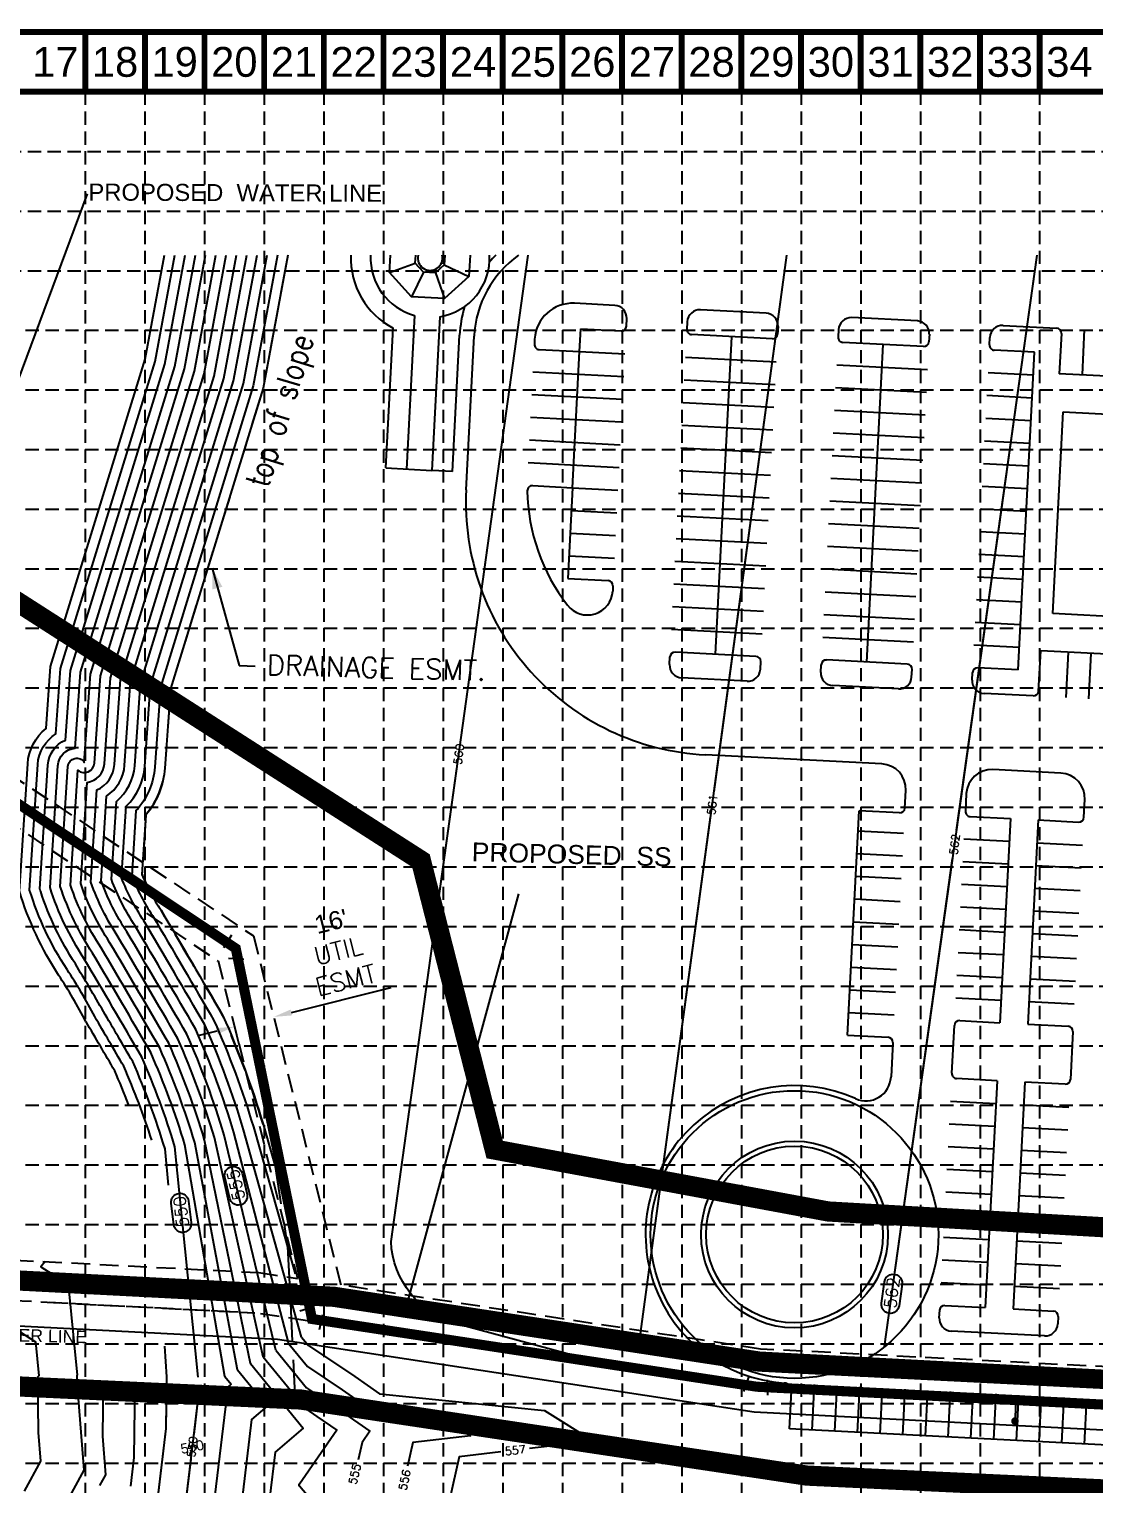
# Model space of a CAD drawing. Header units: feet. Extents: x 23660 to 25174, y 8780 to 9727.
# Drawn here: x 24064 to 24486, y 9150 to 9727 of the extents above; entities that cross this region are included whole.
import ezdxf
from ezdxf.enums import TextEntityAlignment as Align

# ---------------------------------------------------------------- set-up
doc = ezdxf.new("R2010")
doc.units = ezdxf.units.FT
doc.header["$LTSCALE"] = 60
doc.header["$MEASUREMENT"] = 0
for name, pattern in [('DASHED2', [0.375, 0.25, -0.125]), ('HIDDEN', [0.375, 0.25, -0.125]), ('HIDDEN2', [0.1875, 0.125, -0.0625]), ('HIDDEN4', [0.09375, 0.0625, -0.03125])]:
    doc.linetypes.add(name, pattern=pattern)
for name, color, linetype in [('Bank', 254, 'DASHED2'), ('BASE', 7, 'Continuous'), ('BLDG', 254, 'Continuous'), ('CONT-L', 55, 'Continuous'), ('EC', 43, 'Continuous'), ('ESMT', 254, 'HIDDEN2'), ('EX-WAT', 104, 'Continuous'), ('GRID', 254, 'HIDDEN'), ('LIMITS OF DISTURBANCE', 1, 'DASHED2'), ('PARK', 254, 'Continuous'), ('PAVEPATTERN', 254, 'Continuous'), ('PRO-40-SAN-MH', 2, 'Continuous'), ('PRO-PAV', 7, 'Continuous'), ('PRO-WAT', 4, 'HIDDEN4'), ('PRO-WAT-SER', 4, 'HIDDEN4'), ('SS LINE 11-3-06-STALBL', 6, 'Continuous'), ('STRIPE', 254, 'Continuous'), ('TXT', 7, 'Continuous')]:
    doc.layers.add(name, color=color, linetype=linetype)
doc.styles.add('$0$arial', font='ARIAL.TTF', dxfattribs={"height": 8})
doc.styles.add('L80', font='simplex.shx', dxfattribs={"height": 3.2})
doc.styles.add('PARK', font='romans.shx', dxfattribs={"width": 0.8, "height": 9.375})
doc.styles.add('SIMPLEX', font='simplex', dxfattribs={"height": 9.8425})
doc.styles.get("Standard").update_dxf_attribs({"font": 'ARIAL.TTF'})
doc.dimstyles.get("Standard").update_dxf_attribs({"dimtxt": 0.18, "dimasz": 0.18, "dimexe": 0.18, "dimexo": 0.0625, "dimgap": 0.09, "dimtad": 0, "dimtih": 1, "dimtoh": 1, "dimdec": 4, "dimzin": 0, "dimdsep": 46, "dimtxsty": 'Standard', "dimcen": 0.09, "dimadec": 0, "dimazin": 0, "dimtfac": 1, "dimtdec": 4, "dimtofl": 0, "dimtmove": 0, "dimatfit": 3, "dimfxl": 0, "dimtolj": 1, "dimtzin": 0, "dimarcsym": 0})

# ---------------------------------------------------------------- blocks, each defined once
blk = doc.blocks.new('sta_tic')
blk.add_line((0, -0.04165), (0, 0.04165))
blk = doc.blocks.new('za_arrw4')
blk.add_solid([(-0.969, 0.247), (-0.971, -0.238), (0, 0)])
blk = doc.blocks.new('*D69')
at = {"layer": 'PRO-PAV'}
for p, q in [((24167.77, 9337.29), (24207.36, 9347.19)), ((24160.93, 9334.97), (24162.54, 9328.55)), ((24138.28, 9329.91), (24131.3, 9328.16)), ((24145.41, 9331.09), (24147.01, 9324.67))]:
    blk.add_line(p, q, dxfattribs=at)
for points in [[(24167.48, 9338.45), (24168.07, 9336.12), (24160.79, 9335.54)], [(24137.99, 9331.07), (24138.57, 9328.75), (24145.27, 9331.66)]]:
    blk.add_solid(points, dxfattribs=at)
at = {"layer": 'PRO-PAV', "insert": (24186.4, 9361.74), "char_height": 7.2, "attachment_point": 5, "rotation": 14.04168}
blk.add_mtext("\\A1;16'\\P{\\Fsimplex.shx|c1;UTIL\\PESMT}", dxfattribs=at)

msp = doc.modelspace()

# ---------------------------------------------------------------- linework, layer by layer
at = {"layer": 'Bank'}
for p, q in [((24166.38, 9637.35), (24156.6, 9584.63)), ((24166.38, 9637.35), (24156.6, 9584.63)), ((24156.6, 9584.63), (24119.87, 9465.48)), ((24156.6, 9584.63), (24119.87, 9465.48)), ((24119.87, 9465.48), (24117.69, 9434.15)), ((24119.87, 9465.48), (24117.69, 9434.15)), ((24110.14, 9415.62), (24108.62, 9391.94)), ((24110.14, 9415.62), (24108.62, 9391.94)), ((24156.57, 9293.04), (24161.35, 9276.3)), ((24156.57, 9293.04), (24161.35, 9276.3)), ((24161.35, 9276.3), (24166.26, 9244.56)), ((24161.35, 9276.3), (24166.26, 9244.56)), ((24166.26, 9244.56), (24169.2, 9185.5)), ((24166.26, 9244.56), (24169.2, 9185.5))]:
    msp.add_line(p, q, dxfattribs=at)
for centre, radius, start, end in [((24085.77, 9436.36), 32, 319.60322, 356.03253), ((24085.77, 9436.36), 32, 319.60322, 356.03253), ((24183.23, 9422.59), 80.65, 202.33042, 213.74134), ((24183.23, 9422.59), 80.65, 202.33042, 213.74134), ((18825.39, 6249.11), 6146.61, 30.146132, 30.597762), ((18825.39, 6249.11), 6146.61, 30.146132, 30.597762), ((23814.71, 9190.82), 356.81, 16.64709, 24.00699), ((23814.71, 9190.82), 356.81, 16.64709, 24.00699)]:
    msp.add_arc(centre, radius, start, end, dxfattribs=at)
at = {"layer": 'BASE', "const_width": 2.36}
for points in [[(23660.88, 8780.75), (25172.88, 8780.75), (25172.88, 9725.75), (23660.88, 9725.75)], [(23684.51, 8804.38), (25149.26, 8804.38), (25149.26, 9702.13), (23684.51, 9702.13)]]:
    msp.add_lwpolyline(points, close=True, dxfattribs=at)
for points in [[(24086.13, 9702.13), (24086.13, 9725.75)], [(24109.76, 9702.13), (24109.76, 9725.75)], [(24133.38, 9702.13), (24133.38, 9725.75)], [(24157.01, 9702.13), (24157.01, 9725.75)], [(24180.63, 9702.13), (24180.63, 9725.75)], [(24204.26, 9702.13), (24204.26, 9725.75)], [(24227.88, 9702.13), (24227.88, 9725.75)], [(24251.51, 9702.13), (24251.51, 9725.75)], [(24275.13, 9702.13), (24275.13, 9725.75)], [(24298.76, 9702.13), (24298.76, 9725.75)], [(24322.38, 9702.13), (24322.38, 9725.75)], [(24346.01, 9702.13), (24346.01, 9725.75)], [(24369.63, 9702.13), (24369.63, 9725.75)], [(24393.26, 9702.13), (24393.26, 9725.75)], [(24416.88, 9702.13), (24416.88, 9725.75)], [(24440.51, 9702.13), (24440.51, 9725.75)], [(24464.13, 9702.13), (24464.13, 9725.75)]]:
    msp.add_lwpolyline(points, dxfattribs=at)
at = {"layer": 'BLDG', "color": 253}
for p, q in [((24206.67, 9630.54), (24216.87, 9634.17)), ((24228.35, 9633.57), (24238.12, 9628.92)), ((24220.06, 9630.63), (24215.4, 9620.86)), ((24224.81, 9630.39), (24228.43, 9620.19)), ((24469.3, 9495.36), (24473.42, 9575.26)), ((24473.42, 9575.26), (24573.29, 9570.11)), ((24569.17, 9490.21), (24469.3, 9495.36))]:
    msp.add_line(p, q, dxfattribs=at)
for points in [[(24238.56, 9637.35), (24238.12, 9628.92), (24228.43, 9620.19), (24215.4, 9620.86), (24206.67, 9630.54), (24207.02, 9637.35)], [(24228.54, 9637.35), (24228.35, 9633.57), (24224.81, 9630.39), (24220.06, 9630.63), (24216.87, 9634.17), (24217.03, 9637.35)]]:
    msp.add_lwpolyline(points, dxfattribs=at)
msp.add_arc((24222.73, 9636.25), 4.91, 167.02505, 12.97495, dxfattribs=at)
at = {"layer": 'CONT-L'}
for p, q in [((24118.27, 9190.04, 549), (24118.08, 9172.45, 549)), ((24118.08, 9172.45, 549), (24114.62, 9143.57, 549))]:
    msp.add_line(p, q, dxfattribs=at)
for points, elevation in [([(24039.04, 9240.18), (24030.64, 9229.79), (24066.4, 9206.83), (24067.75, 9193.32), (24067.22, 9192.78), (24067.54, 9170.92), (24068.46, 9159.47), (24061.95, 9147.65)], 544), ([(24070.27, 9238.57), (24068.59, 9236.5), (24079.35, 9229.59), (24082.95, 9193.57), (24082.85, 9193.47), (24082.91, 9189.35), (24085.6, 9155.89), (24076.55, 9139.44)], 546), ([(24166.76, 9206.04), (24174.18, 9196.96), (24187.91, 9187.74), (24202.41, 9177.65), (24230.43, 9174.84), (24238.75, 9169.59), (24215.92, 9166.95), (24213.82, 9157.57)], 556), ([(24171.84, 9208.63), (24174.54, 9205.32), (24192.92, 9192.98), (24202.68, 9186.19), (24268.05, 9179.62), (24287.46, 9167.39), (24262.13, 9164.45)], 557), ([(24117.51, 9205.1), (24118.3, 9192.87)], 549), ([(24156.61, 9200.85), (24156.61, 9200.85), (24173.45, 9180.23), (24177.89, 9177.25), (24185.72, 9171.8), (24171.03, 9150.43), (24170.77, 9150.21), (24170.72, 9149.81), (24170.95, 9149.66), (24189.42, 9127.87), (24201.07, 9122.25), (24236.32, 9108.76), (24271.67, 9100.81), (24232.54, 9097.94), (24199.48, 9096.03), (24189.07, 9096.47), (24163.86, 9093.36), (24147.22, 9091.9), (24167.15, 9088.2), (24170.59, 9087.5), (24172.6, 9087.11)], 554), ([(24146.45, 9195.69), (24146.45, 9195.66), (24158.18, 9181.3), (24151.96, 9175.98), (24147.57, 9139.32), (24167.97, 9124.84), (24174.21, 9117.48), (24198.36, 9105.84), (24174.09, 9106.87), (24165.58, 9105.82), (24155, 9104.89), (24134.8, 9103.66), (24098.69, 9100.8), (24090.86, 9100.27), (24087.17, 9098.69), (24070.16, 9092.18), (24073.27, 9091.52), (24072.68, 9090.78)], 552), ([(24151.53, 9198.27), (24151.53, 9198.25), (24172.49, 9172.6), (24161.37, 9163.1), (24159.15, 9144.57), (24169.46, 9137.25), (24181.82, 9122.67), (24200.63, 9113.61), (24217.72, 9107.07), (24234.85, 9103.21), (24215.88, 9101.82), (24199.86, 9100.89), (24181.58, 9101.67), (24164.72, 9099.59), (24143.76, 9097.75), (24135.19, 9097.23), (24099.18, 9094.38), (24103.59, 9093.55), (24123.51, 9089.3), (24123.24, 9088.95)], 553), ([(24141.37, 9193.11), (24141.38, 9193.06), (24143.88, 9190), (24142.55, 9188.87), (24136, 9134.08), (24166.49, 9112.42), (24166.61, 9112.28), (24167.08, 9112.05), (24166.61, 9112.07), (24166.44, 9112.05), (24166.23, 9112.03), (24134.41, 9110.09), (24109.48, 9108.11), (24091.99, 9106.94), (24083.76, 9103.41), (24066.82, 9096.93), (24007.73, 9095.5), (24057.25, 9092.39), (24009.05, 9095.28), (23926.35, 9099.51), (24057.21, 9092.32), (24056.63, 9091.58), (24059.91, 9091.37), (24059.87, 9091.31)], 551), ([(24093.18, 9191.33), (24092.94, 9169.38), (24094.17, 9154.09), (24091.82, 9149.82)], 547), ([(24105.73, 9190.68), (24105.41, 9160.94), (24104.04, 9149.57)], 548), ([(24118.3, 9192.87), (24118.08, 9172.45)], 549), ([(24118.27, 9190.04), (24118.08, 9172.45)], 549), ([(24250.78, 9163.14), (24234.19, 9161.21), (24228.95, 9137.72), (24263.6, 9132.2), (24291.58, 9114.06), (24292.14, 9113.84), (24292.36, 9113.79), (24293.32, 9113.58), (24346.96, 9100.6), (24387.22, 9095.08), (24397.52, 9094.2), (24400.96, 9093.62), (24406.99, 9092.03), (24400.64, 9091.68), (24397.45, 9091.52), (24378.47, 9091.81), (24370.7, 9091.43), (24346.09, 9093.24), (24323.34, 9088.73), (24289.73, 9086.83), (24282.5, 9086.3), (24271.33, 9085.65), (24282.35, 9083.22), (24295.76, 9081.04)], 557)]:
    msp.add_lwpolyline(points, dxfattribs=dict(at, elevation=elevation))
at = {"layer": 'CONT-L', "extrusion": (0.992893, -0.119007, 0), "elevation": 22855.09}
msp.add_lwpolyline([(11977.5, 549), (11948.41, 549)], dxfattribs=at)
msp.add_lwpolyline([(11977.5, 549), (11948.41, 549)], dxfattribs=at)
at = {"layer": 'EC', "color": 43, "linetype": 'Continuous'}
for points, elevation in [([(24086.44, 9333.63, 0.024307), (24075.59, 9352.12, -0.071514), (24060.1, 9385.3), (24063.34, 9435.84, -0.212016), (24070.67, 9449.85), (24072.37, 9474.33), (24109.91, 9596.12), (24117.56, 9637.35)], 547), ([(24089.9, 9335.66, 0.024091), (24078.93, 9354.31, -0.070065), (24064.13, 9385.77), (24067.33, 9435.58, -0.240601), (24074.53, 9447.69), (24076.32, 9473.59), (24113.8, 9595.16), (24121.62, 9637.35)], 548), ([(24119.18, 9268.84), (24117.73, 9283.28, 0.029073), (24104.96, 9317.81, 0.000942), (24093.35, 9337.69, 0.000898), (24082.23, 9356.58, -0.066112), (24068.5, 9385.23, -0.002231), (24068.17, 9386.25), (24071.32, 9435.33, -0.285357), (24078.36, 9445.19), (24080.28, 9472.85), (24117.69, 9594.2), (24125.69, 9637.35)], 549), ([(24130.85, 9192.75), (24121.67, 9284.07, 0.029559), (24108.53, 9319.62, 0.001853), (24085.63, 9358.69, -0.066947), (24072.21, 9386.75), (24075.32, 9435.07, -0.371631), (24082.16, 9442.04), (24084.24, 9472.12), (24121.58, 9593.25), (24129.76, 9637.35)], 550), ([(24141.38, 9193.06), (24125.61, 9284.86, 0.030036), (24112.1, 9321.43, 0.001866), (24089.02, 9360.81, -0.065465), (24076.25, 9387.26), (24079.31, 9434.81, -0.73785), (24085.77, 9436.36), (24088.2, 9471.38), (24125.47, 9592.29), (24133.83, 9637.35)], 551), ([(24146.45, 9195.66), (24129.51, 9285.78, 0.030397), (24115.67, 9323.25, 0.001879), (24092.42, 9362.92, -0.063902), (24080.3, 9387.79), (24083.22, 9433.28, 0.611019), (24089.76, 9436.09), (24092.16, 9470.64), (24129.36, 9591.33), (24137.9, 9637.35)], 552), ([(24151.53, 9198.25), (24133.4, 9286.73, 0.030728), (24119.24, 9325.06, 0.001892), (24095.81, 9365.04, -0.062248), (24084.34, 9388.33), (24086.92, 9428.44, 0.353188), (24093.75, 9435.81), (24096.12, 9469.91), (24133.25, 9590.37), (24141.97, 9637.35)], 553), ([(24156.61, 9200.85), (24137.28, 9287.71, 0.031028), (24122.81, 9326.88, 0.001905), (24099.21, 9367.16, -0.060496), (24088.38, 9388.88), (24090.73, 9425.44, 0.275553), (24097.74, 9435.53), (24100.08, 9469.17), (24137.14, 9589.42), (24146.03, 9637.35)], 554), ([(24161.68, 9203.44), (24141.16, 9288.72, 0.031298), (24126.38, 9328.7, 0.001918), (24102.6, 9369.28, -0.058635), (24092.43, 9389.45), (24094.58, 9423.01, 0.233702), (24101.73, 9435.26), (24104.03, 9468.43), (24141.03, 9588.46), (24150.1, 9637.35)], 555), ([(24166.76, 9206.04), (24145.02, 9289.76, 0.031538), (24129.95, 9330.52, 0.001931), (24105.99, 9371.41, -0.056653), (24096.48, 9390.05), (24098.46, 9420.9, 0.206501), (24105.72, 9434.98), (24107.99, 9467.69), (24144.92, 9587.5), (24154.17, 9637.35)], 556), ([(24171.84, 9208.63), (24148.87, 9290.84, 0.031749), (24133.52, 9332.34, 0.001944), (24109.38, 9373.53, -0.054536), (24100.52, 9390.66), (24102.34, 9419, 0.186996), (24109.71, 9434.7), (24111.95, 9466.96), (24148.81, 9586.55), (24158.24, 9637.35)], 557), ([(24162.31, 9637.35), (24152.71, 9585.59), (24115.91, 9466.22), (24113.7, 9434.43, -0.172127), (24106.24, 9417.25), (24104.57, 9391.29, 0.052268), (24112.77, 9375.66, -0.001957), (24137.09, 9334.16, -0.031956), (24152.73, 9291.91), (24169.34, 9233.78)], 558), ([(24166.38, 9637.35), (24156.6, 9584.63), (24119.87, 9465.48), (24117.69, 9434.15, -0.160305), (24110.14, 9415.62), (24108.62, 9391.94, 0.049831), (24116.16, 9377.79, -0.001971), (24140.66, 9335.99, -0.032125), (24156.57, 9293.04), (24170.1, 9245.66)], 559), ([(24288.83, 9198.8), (24233.18, 9213.86, -0.322976), (24207.24, 9246.47), (24261.55, 9637.35)], 560), ([(24288.83, 9198.8), (24233.18, 9213.86, -0.322976), (24207.24, 9246.47), (24233.29, 9434)], 560), ([(24148.27, 9273.56), (24150.21, 9265.21), (24150.21, 9265.21, -1), (24143.39, 9263.62), (24143.39, 9263.62), (24141.45, 9271.97, -1), (24148.27, 9273.56)], 555), ([(24127.08, 9262.56), (24128.12, 9254.06), (24128.12, 9254.06, -1), (24121.17, 9253.2), (24121.17, 9253.2), (24120.13, 9261.71, -1), (24127.08, 9262.56)], 550), ([(24409.62, 9229.57), (24408.44, 9221.08), (24408.43, 9221.08, -1), (24401.5, 9222.05), (24401.5, 9222.05), (24402.69, 9230.54, -1), (24409.62, 9229.57)], 562)]:
    msp.add_lwpolyline(points, format="xyb", dxfattribs=dict(at, elevation=elevation))
for points, elevation in [([(24234.87, 9445.32), (24261.55, 9637.35)], 560), ([(24305.34, 9205.11), (24364.06, 9637.35)], 561), ([(24335.17, 9424.65), (24364.06, 9637.35)], 561), ([(24402.65, 9204.95), (24463.08, 9637.35)], 562), ([(24431.24, 9409.57), (24463.08, 9637.35)], 562), ([(24305.34, 9205.11), (24333.81, 9414.68)], 561), ([(24402.65, 9204.95), (24429.66, 9398.25)], 562), ([(24161.68, 9203.44), (24173.81, 9188.59), (24182.9, 9182.49), (24198.91, 9171.36), (24195.85, 9166.91), (24194.17, 9159.96)], 555), ([(24130.82, 9189.39), (24130.76, 9183.97), (24125.2, 9137.57)], 550), ([(24130.82, 9189.39), (24130.76, 9183.97)], 550), ([(24130.76, 9183.97), (24129.09, 9170.03)], 550)]:
    msp.add_lwpolyline(points, dxfattribs=dict(at, elevation=elevation))
for points in [[(24103.24, 9300.87, 0.011639), (24097.81, 9314.18, 0.000924), (24086.45, 9333.64)], [(24112.49, 9286.63, 0.025101), (24101.38, 9315.99, 0.000933), (24089.9, 9335.66)]]:
    msp.add_lwpolyline(points, format="xyb", dxfattribs=at)
at = {"layer": 'EC', "color": 43, "linetype": 'Continuous', "extrusion": (0.992893, -0.119007, 0), "elevation": 22866.31}
msp.add_lwpolyline([(11966.58, 550), (11943.71, 550)], dxfattribs=at)
at = {"layer": 'ESMT'}
for p, q in [((23793.47, 9606.57), (24152.77, 9367.6)), ((24152.77, 9367.6), (24187.37, 9229.26)), ((24154.92, 9234.21), (24170.22, 9231.88)), ((24353.62, 9203.93), (24187.37, 9229.26)), ((24071.83, 9222.47), (24153.3, 9218.27)), ((24352, 9188), (24153.3, 9218.27)), ((24785.84, 9181.64), (24353.62, 9203.93)), ((24784.03, 9165.64), (24352, 9188))]:
    msp.add_line(p, q, dxfattribs=at)
for points in [[(23782.5, 9594.66), (24138.75, 9357.71), (24170.22, 9231.88)], [(23889.64, 9247.89), (24154.95, 9234.2)], [(23888.82, 9231.91), (24153.32, 9218.27)]]:
    msp.add_lwpolyline(points, dxfattribs=at)
at = {"layer": 'EX-WAT', "color": 5, "linetype": 'Continuous'}
msp.add_lwpolyline([(23697.62, 9231.76), (24162.32, 9207.79), (24351.09, 9179.03), (25013.57, 9144.87)], dxfattribs=at)
at = {"layer": 'GRID', "linetype": 'HIDDEN', "ltscale": 0.35}
for p, q in [((24086.13, 9702.13), (24086.13, 8875.15)), ((24109.76, 9702.13), (24109.76, 8875.15)), ((24133.38, 9702.13), (24133.38, 8875.15)), ((24157.01, 9702.13), (24157.01, 8875.15)), ((24180.63, 9702.13), (24180.63, 8875.15)), ((24204.26, 9702.13), (24204.26, 8875.15)), ((24227.88, 9702.13), (24227.88, 8875.15)), ((24251.51, 9702.13), (24251.51, 8875.15)), ((24275.13, 9702.13), (24275.13, 8875.15)), ((24298.76, 9702.13), (24298.76, 8875.15)), ((24322.38, 9702.13), (24322.38, 8875.15)), ((24346.01, 9702.13), (24346.01, 8875.15)), ((24369.63, 9702.13), (24369.63, 8875.15)), ((24393.26, 9702.13), (24393.26, 8875.15)), ((24416.88, 9702.13), (24416.88, 8875.15)), ((24440.51, 9702.13), (24440.51, 8875.15)), ((24464.13, 9702.13), (24464.13, 8875.15)), ((23685.38, 9678.43), (25150.13, 9678.43)), ((23685.38, 9654.8), (25150.13, 9654.8)), ((23685.38, 9631.18), (25150.13, 9631.18)), ((23684.51, 9607.63), (25149.26, 9607.63)), ((23684.51, 9584), (25149.26, 9584)), ((23684.51, 9560.38), (25149.26, 9560.38)), ((23684.51, 9536.75), (25149.26, 9536.75)), ((23684.51, 9513.13), (25149.26, 9513.13)), ((23684.51, 9489.5), (25149.26, 9489.5)), ((23684.51, 9465.88), (25149.26, 9465.88)), ((23684.51, 9442.25), (25149.26, 9442.25)), ((23684.51, 9418.63), (25149.26, 9418.63)), ((23684.51, 9395), (25149.26, 9395)), ((23684.51, 9371.38), (25149.26, 9371.38)), ((23684.51, 9347.75), (25149.26, 9347.75)), ((23684.51, 9324.13), (25149.26, 9324.13)), ((23684.51, 9300.5), (25149.26, 9300.5)), ((23684.51, 9276.88), (25149.26, 9276.88)), ((23684.51, 9253.25), (25149.26, 9253.25)), ((23684.51, 9229.63), (25149.26, 9229.63)), ((23684.51, 9206), (25149.26, 9206)), ((23684.51, 9182.38), (25149.26, 9182.38)), ((23684.51, 9158.75), (25149.26, 9158.75))]:
    msp.add_line(p, q, dxfattribs=at)
at = {"layer": 'LIMITS OF DISTURBANCE', "const_width": 8}
msp.add_lwpolyline([(23997.5, 9192.33), (23842.38, 9200.9), (23846.05, 9277.98), (23879.36, 9295.6), (23894.63, 9319.76), (23911.04, 9361.37), (23931.22, 9410.54), (23786.57, 9525.96), (23764.52, 9547.14), (23757.42, 9597.55), (23786.86, 9629.97), (23840.34, 9640.45), (24219.08, 9397.45), (24248.3, 9282.96), (24380.39, 9258.43), (24645.74, 9243.24), (24804.21, 9233.86), (24807.34, 9179.86), (24799.41, 9133.87), (24371.89, 9153.78), (24171.44, 9183.93), (24063.78, 9188.91)], close=True, dxfattribs=at)
at = {"layer": 'PARK', "color": 253}
for p, q in [((24295.86, 9617.46), (24279.88, 9618.28)), ((24355.78, 9614.37), (24329.82, 9615.71)), ((24216.55, 9613.48), (24213.41, 9552.62)), ((24226.54, 9612.97), (24223.4, 9552.1)), ((24300.44, 9609.21), (24300.6, 9612.21)), ((24324.57, 9610.97), (24324.41, 9607.97)), ((24415.7, 9611.28), (24389.74, 9612.62)), ((24449.66, 9609.53), (24470.84, 9608.43)), ((24205.19, 9553.04), (24208.04, 9608.46)), ((24231.62, 9551.68), (24234.4, 9605.61)), ((24237.02, 9544.39), (24240.16, 9605.31)), ((24264.13, 9604.07), (24264.03, 9602.08)), ((24281.9, 9599.15), (24282.36, 9608.14)), ((24282.36, 9608.14), (24298.34, 9607.32)), ((24358.26, 9604.23), (24326.3, 9605.87)), ((24335.79, 9479.22), (24342.28, 9605.05)), ((24360.52, 9609.12), (24360.36, 9606.12)), ((24384.49, 9607.88), (24384.33, 9604.88)), ((24420.44, 9606.03), (24420.28, 9603.03)), ((24444.25, 9601.79), (24444.41, 9604.79)), ((24472.73, 9606.33), (24471.91, 9590.35)), ((24265.92, 9599.98), (24281.9, 9599.15)), ((24279.12, 9545.22), (24281.9, 9599.15)), ((24418.18, 9601.14), (24386.23, 9602.78)), ((24395.71, 9476.13), (24402.2, 9601.96)), ((24462.12, 9598.87), (24446.15, 9599.69)), ((24455.64, 9473.04), (24462.12, 9598.87)), ((24579.77, 9584.79), (24471.91, 9590.35)), ((24205.19, 9553.04), (24223.4, 9552.1)), ((24231.62, 9551.68), (24223.4, 9552.1)), ((24263.31, 9546.04), (24279.12, 9545.22)), ((24279.12, 9545.22), (24277.26, 9509.27)), ((24277.26, 9509.27), (24293.24, 9508.45)), ((24295.14, 9506.35), (24295.03, 9504.27)), ((24317.56, 9475.15), (24317.72, 9478.15)), ((24351.77, 9478.39), (24319.82, 9480.04)), ((24411.69, 9475.3), (24379.74, 9476.95)), ((24463.71, 9464.61), (24464.54, 9480.59)), ((24574.39, 9474.92), (24464.54, 9480.59)), ((24353.51, 9473.3), (24353.67, 9476.29)), ((24377.48, 9472.06), (24377.64, 9475.06)), ((24413.43, 9470.21), (24413.59, 9473.2)), ((24437.4, 9468.97), (24437.56, 9471.97)), ((24455.64, 9473.04), (24439.66, 9473.86)), ((24348.26, 9468.56), (24322.3, 9469.9)), ((24408.18, 9465.47), (24382.22, 9466.81)), ((24461.61, 9462.71), (24442.14, 9463.72)), ((24401.64, 9435.77), (24331.74, 9439.37)), ((24472.55, 9432.11), (24445.59, 9433.5)), ((24410.76, 9418.28), (24411.12, 9425.27)), ((24435.08, 9424.03), (24434.72, 9417.04)), ((24481.66, 9414.62), (24482.02, 9421.61)), ((24388.09, 9328.32), (24392.68, 9417.2)), ((24408.65, 9416.38), (24392.68, 9417.2)), ((24436.62, 9414.94), (24452.6, 9414.11)), ((24452.6, 9414.11), (24448.42, 9333.22)), ((24463.58, 9413.55), (24459.41, 9332.66)), ((24463.58, 9413.55), (24479.56, 9412.72)), ((24432.45, 9334.05), (24448.42, 9333.22)), ((24388.09, 9328.32), (24404.07, 9327.5)), ((24429.37, 9313.18), (24430.35, 9332.15)), ((24459.41, 9332.66), (24475.39, 9331.83)), ((24477.28, 9329.73), (24476.31, 9310.76)), ((24405.97, 9325.4), (24405.26, 9311.75)), ((24447.24, 9310.25), (24431.26, 9311.08)), ((24447.24, 9310.25), (24442.6, 9220.37)), ((24458.23, 9309.69), (24453.59, 9219.81)), ((24474.21, 9308.86), (24458.23, 9309.69)), ((24424.37, 9216.31), (24424.53, 9219.3)), ((24426.63, 9221.2), (24442.6, 9220.37)), ((24453.59, 9219.81), (24469.57, 9218.98)), ((24471.46, 9216.88), (24471.31, 9213.89)), ((24466.06, 9209.15), (24429.11, 9211.05)), ((24365.03, 9172.3), (24365.8, 9187.29)), ((24571.75, 9161.64), (24365.03, 9172.3))]:
    msp.add_line(p, q, dxfattribs=at)
msp.add_circle((24367.05, 9249.3), 35, dxfattribs=at)
for centre, radius, start, end in [((24222.73, 9636.25), 31.43, 177.98853, 242.14778), ((24222.73, 9636.25), 23.59, 177.31966, 254.81192), ((24222.73, 9636.25), 23.59, 279.28364, 2.68034), ((24282.11, 9603.15), 42, 125.47084, 177.04778), ((24282.11, 9603.15), 47.77, 134.26975, 138.60256), ((24282.11, 9603.15), 47.77, 163.11871, 177.04778), ((24279.11, 9603.3), 15, 87.04778, 177.04778), ((24295.6, 9612.46), 5, 357.04778, 87.04778), ((24329.56, 9610.71), 5, 87.04778, 177.04778), ((24355.52, 9609.37), 5, 357.04778, 87.04778), ((24389.48, 9607.62), 5, 87.04778, 177.04778), ((24415.44, 9606.28), 5, 357.04778, 87.04778), ((24449.4, 9604.53), 5, 87.04778, 177.04778), ((24298.45, 9609.31), 2, 267.04778, 357.04778), ((24326.41, 9607.87), 2, 177.04778, 267.04778), ((24358.37, 9606.22), 2, 267.04778, 357.04778), ((24386.33, 9604.78), 2, 177.04778, 267.04778), ((24470.74, 9606.44), 2, 357.04778, 87.04778), ((24266.02, 9601.97), 2, 177.04778, 267.04778), ((24418.29, 9603.13), 2, 267.04778, 357.04778), ((24446.25, 9601.69), 2, 177.04778, 267.04778), ((24263.21, 9544.04), 2, 87.04778, 180.92207), ((24336.89, 9539.24), 100, 177.04778, 267.04778), ((24337.2, 9545.23), 76, 180.92207, 217.79683), ((24293.14, 9506.45), 2, 357.04778, 87.04778), ((24285.04, 9504.78), 10, 217.79683, 357.04778), ((24319.71, 9478.04), 2, 87.04778, 177.04778), ((24351.67, 9476.4), 2, 357.04778, 87.04778), ((24379.63, 9474.95), 2, 87.04778, 177.04778), ((24322.55, 9474.89), 5, 177.04778, 267.04778), ((24348.52, 9473.55), 5, 267.04778, 357.04778), ((24382.47, 9471.8), 5, 177.04778, 267.04778), ((24411.59, 9473.31), 2, 357.04778, 87.04778), ((24439.55, 9471.86), 2, 87.04778, 177.04778), ((24408.44, 9470.46), 5, 267.04778, 357.04778), ((24442.39, 9468.71), 5, 177.04778, 267.04778), ((24461.71, 9464.71), 2, 267.04778, 357.04778), ((24401.13, 9425.78), 10, 357.04778, 87.04778), ((24445.07, 9423.51), 10, 87.04778, 177.04778), ((24472.04, 9422.12), 10, 357.04778, 87.04778), ((24408.76, 9418.38), 2, 267.04778, 357.04778), ((24436.72, 9416.94), 2, 177.04778, 267.04778), ((24479.67, 9414.72), 2, 267.04778, 357.04778), ((24432.34, 9332.05), 2, 87.04778, 177.04778), ((24403.97, 9325.5), 2, 357.04778, 87.04778), ((24475.29, 9329.83), 2, 357.04778, 87.04778), ((24395.27, 9312.26), 10, 245.85301, 357.04778), ((24431.36, 9313.07), 2, 177.04778, 267.04778), ((24474.31, 9310.86), 2, 267.04778, 357.04778), ((24367.05, 9249.3), 59, 65.85301, 266.07391), ((24426.52, 9219.2), 2, 87.04778, 177.04778), ((24469.47, 9216.98), 2, 357.04778, 87.04778), ((24429.36, 9216.05), 5, 177.04778, 267.04778), ((24466.32, 9214.14), 5, 267.04778, 357.04778), ((24362.8, 9187.45), 3, 357.04778, 86.07391)]:
    msp.add_arc(centre, radius, start, end, dxfattribs=at)
at = {"layer": 'PAVEPATTERN', "color": 253}
for radius in [57, 37]:
    msp.add_circle((24367.05, 9249.3), radius, dxfattribs=at)
at = {"layer": 'PRO-40-SAN-MH', "color": 7}
msp.add_line((24257.73, 9384.31), (24212.84, 9219.34), dxfattribs=at)
at = {"layer": 'PRO-40-SAN-MH', "linetype": 'Continuous'}
msp.add_lwpolyline([(24780.82, 9176.9, 7, 8, 0), (24353.12, 9198.95, 8, 8, 0), (24184.65, 9224.62, 8, 8, 0), (23869.26, 9240.93, 8, 8, 0)], format="xyseb", dxfattribs=at)
for centre, radius in [((24184.65, 9224.62), 2.5), ((24184.65, 9224.62), 1.88), ((24184.65, 9224.62), 1.25), ((24184.65, 9224.62), 0.625), ((24353.12, 9198.95), 2.5), ((24353.12, 9198.95), 1.88), ((24353.12, 9198.95), 1.25), ((24353.12, 9198.95), 0.625)]:
    msp.add_circle(centre, radius, dxfattribs=at)
at = {"layer": 'PRO-PAV'}
msp.add_line((24454.73, 9183.7), (24454.43, 9176.88), dxfattribs=at)
at = {"layer": 'PRO-PAV', "const_width": 1.5}
msp.add_lwpolyline([(24455.11, 9175.35, 1), (24453.61, 9175.42, 1)], format="xyb", close=True, dxfattribs=at)
at = {"layer": 'PRO-WAT', "linetype": 'Continuous'}
for p, q in [((24144.1, 9367.95), (24140.85, 9362.9)), ((24148.92, 9358.27), (24142.93, 9358.7)), ((24171.07, 9219.11), (24176.84, 9220.77)), ((24178.93, 9211.69), (24180.24, 9217.55)), ((24346.99, 9187.14), (24348.9, 9192.83)), ((24356.47, 9185.7), (24356.3, 9191.69))]:
    msp.add_line(p, q, dxfattribs=at)
at = {"layer": 'PRO-WAT', "color": 5, "linetype": 'Continuous', "const_width": 4}
msp.add_lwpolyline([(23782.18, 9604.48), (24145.76, 9362.66), (24175.95, 9215.83), (24352.1, 9188.99), (24769.25, 9167.48)], dxfattribs=at)
at = {"layer": 'PRO-WAT-SER', "color": 7, "linetype": 'Continuous'}
msp.add_line((24086.96, 9661.62), (24009.55, 9453.91), dxfattribs=at)
at = {"layer": 'STRIPE', "color": 253}
for p, q in [((24481.82, 9607.87), (24480.9, 9589.89)), ((24281.9, 9599.15), (24299.88, 9598.22)), ((24323.84, 9596.99), (24359.8, 9595.13)), ((24383.76, 9593.9), (24419.72, 9592.04)), ((24263.46, 9591.09), (24299.41, 9589.24)), ((24323.38, 9588), (24359.33, 9586.15)), ((24443.68, 9590.81), (24461.66, 9589.88)), ((24263, 9582.1), (24298.95, 9580.25)), ((24383.3, 9584.91), (24419.25, 9583.06)), ((24443.22, 9581.82), (24461.2, 9580.89)), ((24322.92, 9579.01), (24358.87, 9577.16)), ((24382.84, 9575.92), (24418.79, 9574.07)), ((24262.53, 9573.11), (24298.49, 9571.26)), ((24322.45, 9570.02), (24358.41, 9568.17)), ((24442.76, 9572.83), (24460.73, 9571.9)), ((24262.07, 9564.13), (24298.02, 9562.27)), ((24382.37, 9566.93), (24418.33, 9565.08)), ((24442.29, 9563.84), (24460.27, 9562.92)), ((24321.99, 9561.04), (24357.94, 9559.18)), ((24381.91, 9557.95), (24417.86, 9556.09)), ((24261.61, 9555.14), (24297.56, 9553.28)), ((24321.53, 9552.05), (24357.48, 9550.19)), ((24441.83, 9554.86), (24459.81, 9553.93)), ((24381.45, 9548.96), (24417.4, 9547.1)), ((24279.12, 9545.22), (24297.09, 9544.3)), ((24321.06, 9543.06), (24357.02, 9541.21)), ((24441.37, 9545.87), (24459.34, 9544.94)), ((24278.66, 9536.24), (24296.63, 9535.31)), ((24380.98, 9539.97), (24416.94, 9538.12)), ((24440.9, 9536.88), (24458.88, 9535.95)), ((24320.6, 9534.07), (24356.55, 9532.22)), ((24380.52, 9530.98), (24416.47, 9529.13)), ((24278.19, 9527.25), (24296.17, 9526.32)), ((24320.14, 9525.08), (24356.09, 9523.23)), ((24440.44, 9527.89), (24458.42, 9526.96)), ((24277.73, 9518.26), (24295.7, 9517.33)), ((24380.06, 9521.99), (24416.01, 9520.14)), ((24439.98, 9518.9), (24457.95, 9517.98)), ((24319.67, 9516.1), (24355.62, 9514.24)), ((24379.59, 9513.01), (24415.54, 9511.15)), ((24319.21, 9507.11), (24355.16, 9505.25)), ((24439.51, 9509.92), (24457.49, 9508.99)), ((24379.13, 9504.02), (24415.08, 9502.16)), ((24439.05, 9500.93), (24457.03, 9500)), ((24318.75, 9498.12), (24354.7, 9496.27)), ((24378.67, 9495.03), (24414.62, 9493.18)), ((24318.28, 9489.13), (24354.23, 9487.28)), ((24438.59, 9491.94), (24456.56, 9491.01)), ((24378.2, 9486.04), (24414.15, 9484.19)), ((24438.12, 9482.95), (24456.1, 9482.02)), ((24474.59, 9462.05), (24475.52, 9480.02)), ((24483.58, 9461.58), (24484.51, 9479.56)), ((24392.26, 9409.22), (24410.24, 9408.29)), ((24434.16, 9406.05), (24452.13, 9405.13)), ((24463.12, 9404.56), (24481.1, 9403.63)), ((24391.8, 9400.23), (24409.78, 9399.3)), ((24433.69, 9397.07), (24451.67, 9396.14)), ((24391.34, 9391.24), (24409.31, 9390.31)), ((24462.66, 9395.57), (24480.63, 9394.64)), ((24433.23, 9388.08), (24451.21, 9387.15)), ((24462.19, 9386.58), (24480.17, 9385.66)), ((24390.87, 9382.25), (24408.85, 9381.32)), ((24432.77, 9379.09), (24450.74, 9378.16)), ((24390.41, 9373.26), (24408.39, 9372.34)), ((24461.73, 9377.6), (24479.71, 9376.67)), ((24432.3, 9370.1), (24450.28, 9369.17)), ((24461.27, 9368.61), (24479.24, 9367.68)), ((24389.95, 9364.28), (24407.92, 9363.35)), ((24431.84, 9361.11), (24449.82, 9360.19)), ((24460.8, 9359.62), (24478.78, 9358.69)), ((24389.48, 9355.29), (24407.46, 9354.36)), ((24431.38, 9352.13), (24449.35, 9351.2)), ((24460.34, 9350.63), (24478.31, 9349.7)), ((24389.02, 9346.3), (24407, 9345.37)), ((24430.91, 9343.14), (24448.89, 9342.21)), ((24459.88, 9341.64), (24477.85, 9340.72)), ((24388.56, 9337.31), (24406.53, 9336.38)), ((24428.8, 9302.19), (24446.78, 9301.26)), ((24457.76, 9300.7), (24475.74, 9299.77)), ((24428.34, 9293.2), (24446.31, 9292.28)), ((24457.3, 9291.71), (24475.28, 9290.78)), ((24427.87, 9284.22), (24445.85, 9283.29)), ((24456.84, 9282.72), (24474.81, 9281.79)), ((24427.41, 9275.23), (24445.39, 9274.3)), ((24456.37, 9273.73), (24474.35, 9272.81)), ((24426.95, 9266.24), (24444.92, 9265.31)), ((24455.91, 9264.75), (24473.89, 9263.82)), ((24426.48, 9257.25), (24444.46, 9256.32)), ((24455.45, 9255.76), (24473.42, 9254.83)), ((24426.02, 9248.26), (24444, 9247.34)), ((24454.98, 9246.77), (24472.96, 9245.84)), ((24425.56, 9239.28), (24443.53, 9238.35)), ((24454.52, 9237.78), (24472.49, 9236.85)), ((24425.09, 9230.29), (24443.07, 9229.36)), ((24454.06, 9228.79), (24472.03, 9227.87)), ((24374.01, 9171.84), (24374.94, 9189.82)), ((24383, 9171.38), (24383.93, 9189.35)), ((24391.99, 9170.91), (24392.92, 9188.89)), ((24400.98, 9170.45), (24401.91, 9188.43)), ((24409.97, 9169.99), (24410.89, 9187.96)), ((24418.95, 9169.52), (24419.88, 9187.5)), ((24427.94, 9169.06), (24428.87, 9187.04)), ((24436.93, 9168.6), (24437.86, 9186.57)), ((24445.92, 9168.13), (24446.85, 9186.11)), ((24454.91, 9167.67), (24455.83, 9185.64)), ((24463.89, 9167.2), (24464.82, 9185.18)), ((24472.88, 9166.74), (24473.81, 9184.72)), ((24481.87, 9166.28), (24482.8, 9184.25))]:
    msp.add_line(p, q, dxfattribs=at)
at = {"layer": 'TXT'}
for p, q in [((24136.43, 9513.35), (24147.05, 9474.71)), ((24147.05, 9474.71), (24153.44, 9474.54))]:
    msp.add_line(p, q, dxfattribs=at)

# ---------------------------------------------------------------- block references
at = {"layer": 'SS LINE 11-3-06-STALBL', "xscale": 38.41536614645859, "yscale": 38.41536614645859, "zscale": 38.41536614645859, "rotation": 171.3372197190762}
for p in [(24218.44, 9219.47), (24317.3, 9204.41)]:
    msp.add_blockref('sta_tic', p, dxfattribs=at)
at = {"layer": 'TXT', "xscale": -8.437499999999773, "yscale": 8.437500000000433, "zscale": 2.109375, "rotation": 284.2170250408205}
msp.add_blockref('za_arrw4', (24136.43, 9513.35), dxfattribs=at)

# ---------------------------------------------------------------- texts
at = {"layer": 'Bank', "style": 'PARK', "width": 0.8}
msp.add_text('top of slope', height=9.375, rotation=72.86798, dxfattribs=at).set_placement((24158.38, 9544.63))
at = {"layer": 'BASE'}
for s, p in [('17', (24074.32, 9713.94)), ('18', (24097.94, 9713.94)), ('19', (24121.57, 9713.94)), ('20', (24145.19, 9713.94)), ('21', (24168.82, 9713.94)), ('22', (24192.44, 9713.94)), ('23', (24216.07, 9713.94)), ('24', (24239.69, 9713.94)), ('25', (24263.32, 9713.94)), ('26', (24286.94, 9713.94)), ('27', (24310.57, 9713.94)), ('28', (24334.19, 9713.94)), ('29', (24357.82, 9713.94)), ('30', (24381.44, 9713.94)), ('31', (24405.07, 9713.94)), ('32', (24428.69, 9713.94)), ('33', (24452.32, 9713.94)), ('34', (24475.94, 9713.94))]:
    msp.add_text(s, height=11.812, dxfattribs=at).set_placement(p, align=Align.MIDDLE_CENTER)
at = {"layer": 'EC', "color": 43, "linetype": 'Continuous', "style": 'SIMPLEX'}
for s, rotation, p in [('555', 103.11475, (24144.79, 9262.47, 555)), ('550', 96.99348, (24122.44, 9251.91, 550)), ('562', 82.0442, (24402.39, 9220.47, 562))]:
    msp.add_text(s, height=4.8, rotation=rotation, dxfattribs=at).set_placement(p, align=Align.TOP_LEFT)
at = {"layer": 'EC', "color": 43, "char_height": 3.2, "attachment_point": 5, "style": 'L80'}
for s, insert, rotation in [('{560}', (24234.08, 9439.66, 560), 82.09009), ('{561}', (24334.49, 9419.66, 561), 82.26342), ('{562}', (24430.45, 9403.91, 562), 82.0442), ('{557}', (24256.45, 9163.8, 557), 6.61879), ('{555}', (24192.83, 9154.41, 555), 76.41843), ('{556}', (24212.59, 9152.07, 556), 77.40677)]:
    msp.add_mtext(s, dxfattribs=dict(at, insert=insert, rotation=rotation))
at = {"layer": 'EC', "color": 43, "linetype": 'Continuous', "insert": (24128.51, 9165.15, 550), "char_height": 4, "attachment_point": 5, "rotation": 11.20262}
msp.add_mtext('{550}', dxfattribs=at)
at = {"layer": 'EC', "color": 43, "linetype": 'Continuous', "insert": (24126.43, 9161.26, 550), "char_height": 3.2, "width": 12.0381, "attachment_point": 1, "rotation": 83.16517, "style": 'L80'}
msp.add_mtext('\\Fsimplex.shx;\\W1.0000000000;\\T1.0000000000;\\o\\l550', dxfattribs=at)
at = {"layer": 'PRO-WAT-SER', "color": 7, "style": '$0$arial'}
for s, height, rotation, p in [('PROPOSED  WATER LINE', 6.75, 359.76852, (24087.38, 9658.99)), ('PROPOSED  SS', 7.5, 358.52389, (24239.13, 9397.19)), ('EXISTING 24" WATER LINE', 5, 358.52389, (23997.44, 9208.51))]:
    msp.add_text(s, height=height, rotation=rotation, dxfattribs=at).set_placement(p)
at = {"layer": 'TXT', "insert": (24158.15, 9479.01, 2214), "char_height": 8, "width": 98.2857, "attachment_point": 1, "rotation": 358.52389, "style": 'L80'}
msp.add_mtext('DRAINAGE ESMT.', dxfattribs=at)

# ---------------------------------------------------------------- dimensions: what is measured, and where the dimension line sits
at = {"layer": 'PRO-PAV'}
dim = msp.add_aligned_dim(p1=(24144.8, 9333.51), p2=(24160.32, 9337.4), distance=-1.91, text='<>\\P{\\Fsimplex.shx|c1;UTIL\\PESMT}', dimstyle='Standard', override={"dimscale": 40, "dimtad": 1, "dimtih": 0, "dimtoh": 0, "dimdec": 0, "dimpost": "'", "dimclrd": 256, "dimclre": 256, "dimclrt": 256, "dimtdec": 0, "dimlwd": 65535, "dimlwe": 65535}, dxfattribs=at)
dim.commit()
dim.dimension.update_dxf_attribs({"geometry": '*D69', "text_midpoint": (24186.4, 9361.74)})

doc.saveas('drawing.dxf')
